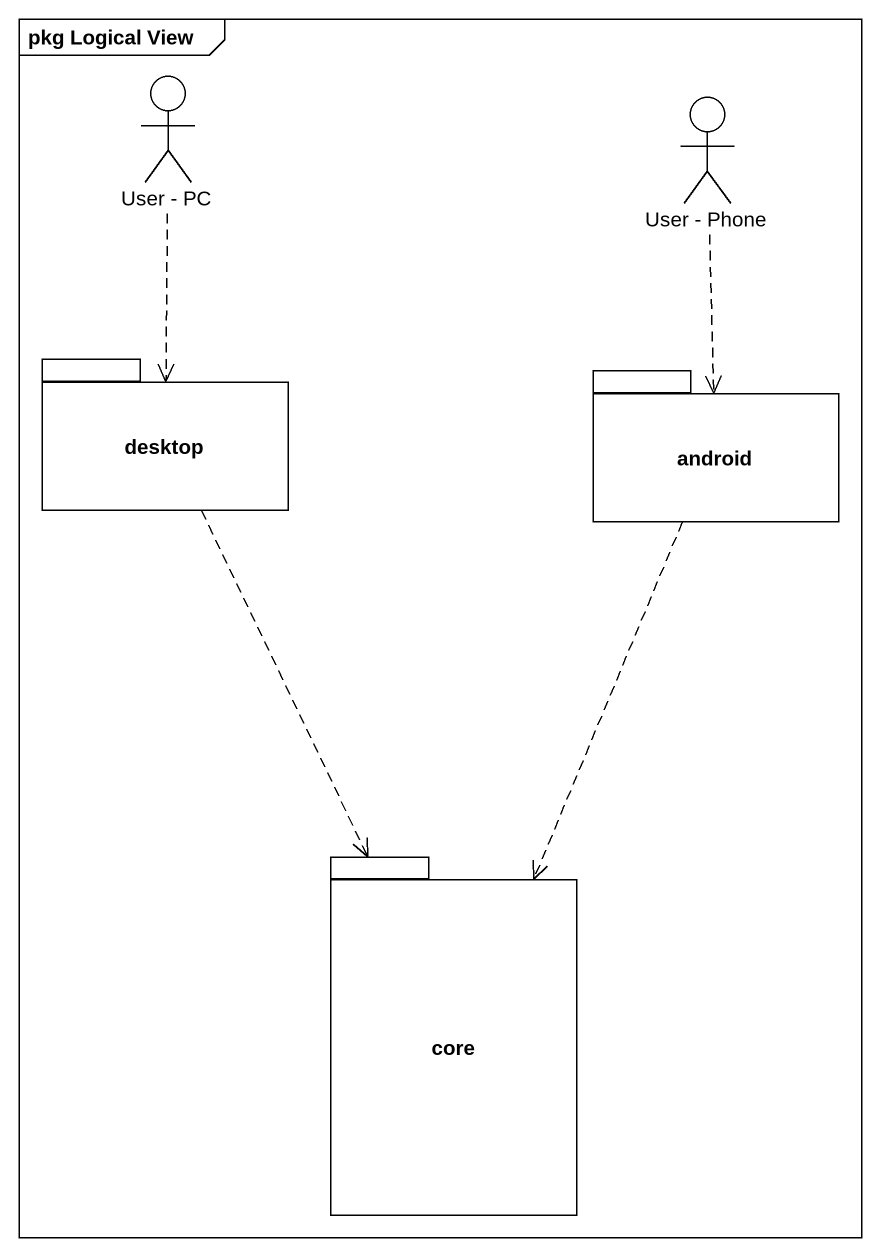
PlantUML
@startuml
mainframe pkg Logical View
actor "User - PC" as User_PC
actor "User - Phone" as User_Phone
package desktop {
}
package android {
}
package core {
}
User_PC ..> desktop
User_Phone ..> android
desktop ..> core
android ..> core
@enduml
